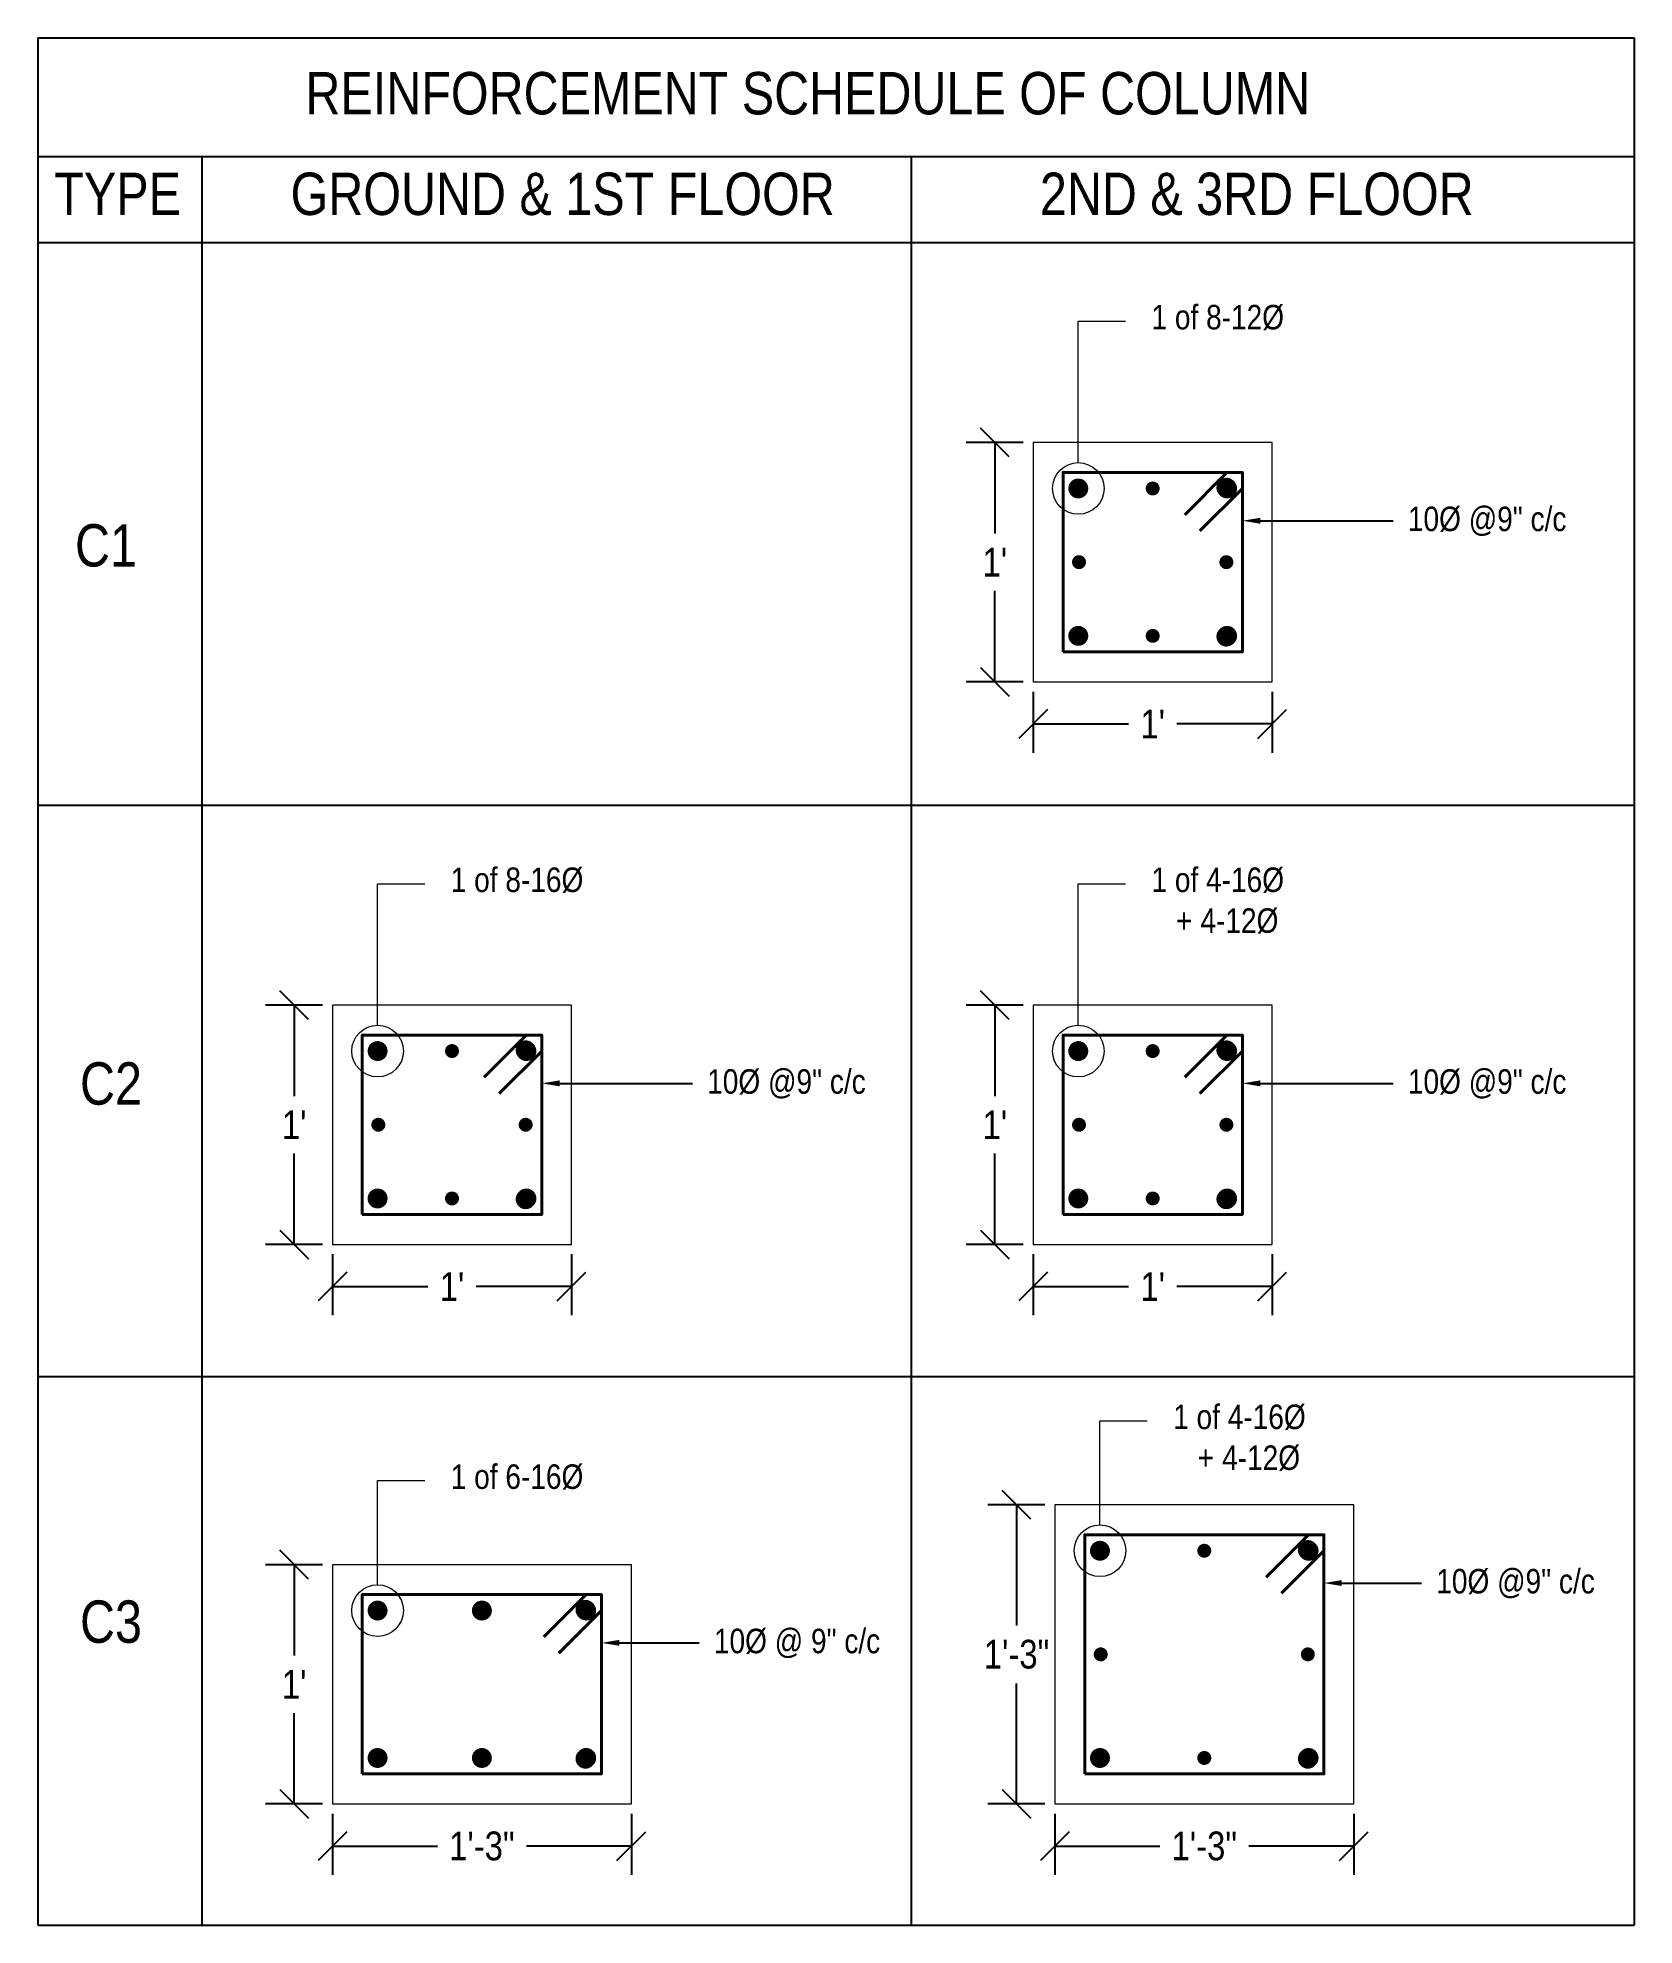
# Model space of a CAD drawing. Header units: inches. Extents: x 168.6 to 248.7, y 301.6 to 396.3.
import ezdxf
from ezdxf import colors
from ezdxf.entities.mleader import LeaderData, LeaderLine
from ezdxf.math import Vec2, Vec3

# ---------------------------------------------------------------- set-up
doc = ezdxf.new("R2010")
doc.units = ezdxf.units.IN
doc.header["$MEASUREMENT"] = 0
for name, color, linetype, lineweight in [('Column', 3, 'Continuous', 13), ('Dim', 5, 'Continuous', 13), ('Reinforcement', 1, 'Continuous', 40), ('Text', 4, 'Continuous', 13)]:
    doc.layers.add(name, color=color, linetype=linetype, lineweight=lineweight)
doc.styles.get("Standard").update_dxf_attribs({"font": 'ARIALN.TTF'})
doc.dimstyles.get("Standard").update_dxf_attribs({"dimscale": 8, "dimtxt": 0.18, "dimasz": 0.18, "dimexe": 0.18, "dimexo": 0.0625, "dimgap": 0.09, "dimtad": 0, "dimtih": 1, "dimtoh": 1, "dimdec": 4, "dimzin": 0, "dimdsep": 46, "dimlunit": 4, "dimtxsty": 'Standard', "dimblk": 'OBLIQUE', "dimcen": 0.09, "dimadec": 0, "dimazin": 0, "dimtfac": 1, "dimtdec": 4, "dimtofl": 0, "dimtmove": 0, "dimatfit": 3, "dimfxl": 1, "dimtolj": 1, "dimtzin": 0, "dimarcsym": 0})

# ---------------------------------------------------------------- blocks, each defined once
blk = doc.blocks.new('_Oblique')
at = {"color": 0, "linetype": 'ByBlock', "lineweight": -2}
blk.add_line((-0.5, -0.5), (0.5, 0.5), dxfattribs=at)
blk = doc.blocks.new('*D4')
at = {"layer": 'Defpoints', "color": 0, "transparency": 16777216}
for p in [(218.545, 375.955), (216.624, 363.955), (218.545, 363.955)]:
    blk.add_point(p, dxfattribs=at)
at = {"layer": 'Dim', "color": 0, "lineweight": -2, "transparency": 16777216}
for p, q in [((218.045, 375.955), (215.184, 375.955)), ((216.624, 375.955), (216.624, 371.398)), ((216.624, 363.955), (216.624, 368.512)), ((218.045, 363.955), (215.184, 363.955))]:
    blk.add_line(p, q, dxfattribs=at)
at = {"layer": 'Dim', "color": 0, "lineweight": -2, "transparency": 16777216, "xscale": 1.44, "yscale": 1.44, "zscale": 1.44}
for p, rotation in [((216.624, 375.955), 90), ((216.624, 363.955), 270)]:
    blk.add_blockref('_Oblique', p, dxfattribs=dict(at, rotation=rotation))
at = {"layer": 'Dim', "color": 0, "transparency": 16777216, "insert": (216.624, 369.955), "char_height": 1.44, "attachment_point": 5}
blk.add_mtext("\\A1;1'", dxfattribs=at)
blk = doc.blocks.new('*D5')
at = {"layer": 'Defpoints', "color": 0, "transparency": 16777216}
for p in [(218.545, 363.955), (230.545, 363.955), (230.545, 361.836)]:
    blk.add_point(p, dxfattribs=at)
at = {"layer": 'Dim', "color": 0, "lineweight": -2, "transparency": 16777216}
for p, q in [((218.545, 363.455), (218.545, 360.396)), ((230.545, 363.455), (230.545, 360.396)), ((218.545, 361.836), (223.337, 361.836)), ((230.545, 361.836), (225.753, 361.836))]:
    blk.add_line(p, q, dxfattribs=at)
at = {"layer": 'Dim', "color": 0, "lineweight": -2, "transparency": 16777216, "xscale": 1.44, "yscale": 1.44, "zscale": 1.44, "rotation": 180}
blk.add_blockref('_Oblique', (218.545, 361.836), dxfattribs=at)
at = {"layer": 'Dim', "color": 0, "lineweight": -2, "transparency": 16777216, "xscale": 1.44, "yscale": 1.44, "zscale": 1.44}
blk.add_blockref('_Oblique', (230.545, 361.836), dxfattribs=at)
at = {"layer": 'Dim', "color": 0, "transparency": 16777216, "insert": (224.545, 361.836), "char_height": 1.44, "attachment_point": 5}
blk.add_mtext("\\A1;1'", dxfattribs=at)
blk = doc.blocks.new('*D6')
at = {"layer": 'Defpoints', "color": 0, "transparency": 16777216}
for p in [(183.382, 347.728), (181.461, 335.728), (183.382, 335.728)]:
    blk.add_point(p, dxfattribs=at)
at = {"layer": 'Dim', "color": 0, "lineweight": -2, "transparency": 16777216}
for p, q in [((182.882, 347.728), (180.021, 347.728)), ((181.461, 347.728), (181.461, 343.171)), ((181.461, 335.728), (181.461, 340.285)), ((182.882, 335.728), (180.021, 335.728))]:
    blk.add_line(p, q, dxfattribs=at)
at = {"layer": 'Dim', "color": 0, "lineweight": -2, "transparency": 16777216, "xscale": 1.44, "yscale": 1.44, "zscale": 1.44}
for p, rotation in [((181.461, 347.728), 90), ((181.461, 335.728), 270)]:
    blk.add_blockref('_Oblique', p, dxfattribs=dict(at, rotation=rotation))
at = {"layer": 'Dim', "color": 0, "transparency": 16777216, "insert": (181.461, 341.728), "char_height": 1.44, "attachment_point": 5}
blk.add_mtext("\\A1;1'", dxfattribs=at)
blk = doc.blocks.new('*D7')
at = {"layer": 'Defpoints', "color": 0, "transparency": 16777216}
for p in [(183.382, 335.728), (195.382, 335.728), (195.382, 333.609)]:
    blk.add_point(p, dxfattribs=at)
at = {"layer": 'Dim', "color": 0, "lineweight": -2, "transparency": 16777216}
for p, q in [((183.382, 335.228), (183.382, 332.169)), ((195.382, 335.228), (195.382, 332.169)), ((183.382, 333.609), (188.175, 333.609)), ((195.382, 333.609), (190.59, 333.609))]:
    blk.add_line(p, q, dxfattribs=at)
at = {"layer": 'Dim', "color": 0, "lineweight": -2, "transparency": 16777216, "xscale": 1.44, "yscale": 1.44, "zscale": 1.44, "rotation": 180}
blk.add_blockref('_Oblique', (183.382, 333.609), dxfattribs=at)
at = {"layer": 'Dim', "color": 0, "lineweight": -2, "transparency": 16777216, "xscale": 1.44, "yscale": 1.44, "zscale": 1.44}
blk.add_blockref('_Oblique', (195.382, 333.609), dxfattribs=at)
at = {"layer": 'Dim', "color": 0, "transparency": 16777216, "insert": (189.382, 333.609), "char_height": 1.44, "attachment_point": 5}
blk.add_mtext("\\A1;1'", dxfattribs=at)
blk = doc.blocks.new('*D8')
at = {"layer": 'Defpoints', "color": 0, "transparency": 16777216}
for p in [(218.545, 347.728), (216.624, 335.728), (218.545, 335.728)]:
    blk.add_point(p, dxfattribs=at)
at = {"layer": 'Dim', "color": 0, "lineweight": -2, "transparency": 16777216}
for p, q in [((218.045, 347.728), (215.184, 347.728)), ((216.624, 347.728), (216.624, 343.171)), ((216.624, 335.728), (216.624, 340.285)), ((218.045, 335.728), (215.184, 335.728))]:
    blk.add_line(p, q, dxfattribs=at)
at = {"layer": 'Dim', "color": 0, "lineweight": -2, "transparency": 16777216, "xscale": 1.44, "yscale": 1.44, "zscale": 1.44}
for p, rotation in [((216.624, 347.728), 90), ((216.624, 335.728), 270)]:
    blk.add_blockref('_Oblique', p, dxfattribs=dict(at, rotation=rotation))
at = {"layer": 'Dim', "color": 0, "transparency": 16777216, "insert": (216.624, 341.728), "char_height": 1.44, "attachment_point": 5}
blk.add_mtext("\\A1;1'", dxfattribs=at)
blk = doc.blocks.new('*D9')
at = {"layer": 'Defpoints', "color": 0, "transparency": 16777216}
for p in [(218.545, 335.728), (230.545, 335.728), (230.545, 333.609)]:
    blk.add_point(p, dxfattribs=at)
at = {"layer": 'Dim', "color": 0, "lineweight": -2, "transparency": 16777216}
for p, q in [((218.545, 335.228), (218.545, 332.169)), ((230.545, 335.228), (230.545, 332.169)), ((218.545, 333.609), (223.337, 333.609)), ((230.545, 333.609), (225.753, 333.609))]:
    blk.add_line(p, q, dxfattribs=at)
at = {"layer": 'Dim', "color": 0, "lineweight": -2, "transparency": 16777216, "xscale": 1.44, "yscale": 1.44, "zscale": 1.44, "rotation": 180}
blk.add_blockref('_Oblique', (218.545, 333.609), dxfattribs=at)
at = {"layer": 'Dim', "color": 0, "lineweight": -2, "transparency": 16777216, "xscale": 1.44, "yscale": 1.44, "zscale": 1.44}
blk.add_blockref('_Oblique', (230.545, 333.609), dxfattribs=at)
at = {"layer": 'Dim', "color": 0, "transparency": 16777216, "insert": (224.545, 333.609), "char_height": 1.44, "attachment_point": 5}
blk.add_mtext("\\A1;1'", dxfattribs=at)
blk = doc.blocks.new('*D10')
at = {"layer": 'Defpoints', "color": 0, "transparency": 16777216}
for p in [(183.382, 319.657), (181.461, 307.657), (183.382, 307.657)]:
    blk.add_point(p, dxfattribs=at)
at = {"layer": 'Dim', "color": 0, "lineweight": -2, "transparency": 16777216}
for p, q in [((182.882, 319.657), (180.021, 319.657)), ((181.461, 319.657), (181.461, 315.1)), ((181.461, 307.657), (181.461, 312.214)), ((182.882, 307.657), (180.021, 307.657))]:
    blk.add_line(p, q, dxfattribs=at)
at = {"layer": 'Dim', "color": 0, "lineweight": -2, "transparency": 16777216, "xscale": 1.44, "yscale": 1.44, "zscale": 1.44}
for p, rotation in [((181.461, 319.657), 90), ((181.461, 307.657), 270)]:
    blk.add_blockref('_Oblique', p, dxfattribs=dict(at, rotation=rotation))
at = {"layer": 'Dim', "color": 0, "transparency": 16777216, "insert": (181.461, 313.657), "char_height": 1.44, "attachment_point": 5}
blk.add_mtext("\\A1;1'", dxfattribs=at)
blk = doc.blocks.new('*D11')
at = {"layer": 'Defpoints', "color": 0, "transparency": 16777216}
for p in [(183.382, 307.657), (198.382, 307.657), (198.382, 305.538)]:
    blk.add_point(p, dxfattribs=at)
at = {"layer": 'Dim', "color": 0, "lineweight": -2, "transparency": 16777216}
for p, q in [((183.382, 307.157), (183.382, 304.098)), ((198.382, 307.157), (198.382, 304.098)), ((183.382, 305.538), (188.647, 305.538)), ((198.382, 305.538), (193.118, 305.538))]:
    blk.add_line(p, q, dxfattribs=at)
at = {"layer": 'Dim', "color": 0, "lineweight": -2, "transparency": 16777216, "xscale": 1.44, "yscale": 1.44, "zscale": 1.44, "rotation": 180}
blk.add_blockref('_Oblique', (183.382, 305.538), dxfattribs=at)
at = {"layer": 'Dim', "color": 0, "lineweight": -2, "transparency": 16777216, "xscale": 1.44, "yscale": 1.44, "zscale": 1.44}
blk.add_blockref('_Oblique', (198.382, 305.538), dxfattribs=at)
at = {"layer": 'Dim', "color": 0, "transparency": 16777216, "insert": (190.882, 305.538), "char_height": 1.44, "attachment_point": 5}
blk.add_mtext('\\A1;1\'-3"', dxfattribs=at)
blk = doc.blocks.new('*D14')
at = {"layer": 'Defpoints', "color": 0, "transparency": 16777216}
for p in [(219.633, 322.657), (217.712, 307.657), (219.633, 307.657)]:
    blk.add_point(p, dxfattribs=at)
at = {"layer": 'Dim', "color": 0, "lineweight": -2, "transparency": 16777216}
for p, q in [((219.133, 322.657), (216.272, 322.657)), ((217.712, 322.657), (217.712, 316.613)), ((217.712, 307.657), (217.712, 313.702)), ((219.133, 307.657), (216.272, 307.657))]:
    blk.add_line(p, q, dxfattribs=at)
at = {"layer": 'Dim', "color": 0, "lineweight": -2, "transparency": 16777216, "xscale": 1.44, "yscale": 1.44, "zscale": 1.44}
for p, rotation in [((217.712, 322.657), 90), ((217.712, 307.657), 270)]:
    blk.add_blockref('_Oblique', p, dxfattribs=dict(at, rotation=rotation))
at = {"layer": 'Dim', "color": 0, "transparency": 16777216, "insert": (217.712, 315.157), "char_height": 1.44, "attachment_point": 5}
blk.add_mtext('\\A1;1\'-3"', dxfattribs=at)
blk = doc.blocks.new('*D15')
at = {"layer": 'Defpoints', "color": 0, "transparency": 16777216}
for p in [(219.633, 307.657), (234.633, 307.657), (234.633, 305.538)]:
    blk.add_point(p, dxfattribs=at)
at = {"layer": 'Dim', "color": 0, "lineweight": -2, "transparency": 16777216}
for p, q in [((219.633, 307.157), (219.633, 304.098)), ((234.633, 307.157), (234.633, 304.098)), ((219.633, 305.538), (224.898, 305.538)), ((234.633, 305.538), (229.369, 305.538))]:
    blk.add_line(p, q, dxfattribs=at)
at = {"layer": 'Dim', "color": 0, "lineweight": -2, "transparency": 16777216, "xscale": 1.44, "yscale": 1.44, "zscale": 1.44, "rotation": 180}
blk.add_blockref('_Oblique', (219.633, 305.538), dxfattribs=at)
at = {"layer": 'Dim', "color": 0, "lineweight": -2, "transparency": 16777216, "xscale": 1.44, "yscale": 1.44, "zscale": 1.44}
blk.add_blockref('_Oblique', (234.633, 305.538), dxfattribs=at)
at = {"layer": 'Dim', "color": 0, "transparency": 16777216, "insert": (227.133, 305.538), "char_height": 1.44, "attachment_point": 5}
blk.add_mtext('\\A1;1\'-3"', dxfattribs=at)

msp = doc.modelspace()

# ---------------------------------------------------------------- linework, layer by layer
for p, q in [((168.59414, 396.2654), (168.59414, 301.56662)), ((168.59414, 396.2654), (248.71075, 396.2654)), ((248.71075, 396.2654), (248.71075, 301.56662)), ((168.59414, 390.31255), (248.71075, 390.31255)), ((176.82706, 390.31255), (176.82706, 301.56662)), ((212.42918, 390.31255), (212.42918, 301.56662)), ((168.59414, 385.99381), (248.71075, 385.99381)), ((168.59414, 357.76015), (248.71075, 357.76015)), ((168.59414, 329.09282), (248.71075, 329.09282)), ((168.59414, 301.56662), (248.71075, 301.56662))]:
    msp.add_line(p, q)
at = {"layer": 'Column'}
for points in [[(218.54494, 363.95481), (230.54494, 363.95481), (230.54494, 375.95481), (218.54494, 375.95481)], [(183.38248, 335.72772), (195.38248, 335.72772), (195.38248, 347.72772), (183.38248, 347.72772)], [(218.54494, 335.72772), (230.54494, 335.72772), (230.54494, 347.72772), (218.54494, 347.72772)], [(219.63324, 307.65736), (234.63324, 307.65736), (234.63324, 322.65736), (219.63324, 322.65736)], [(183.38248, 307.65736), (198.38248, 307.65736), (198.38248, 319.65736), (183.38248, 319.65736)]]:
    msp.add_lwpolyline(points, close=True, dxfattribs=at)
at = {"layer": 'Dim'}
for p, q in [((220.81034, 374.94703), (220.81034, 382.04888)), ((220.81034, 382.04888), (223.17535, 382.04888)), ((185.64788, 346.71993), (185.64788, 353.82179)), ((185.64788, 353.82179), (188.01288, 353.82179)), ((220.81034, 346.71993), (220.81034, 353.82179)), ((220.81034, 353.82179), (223.17535, 353.82179)), ((221.89864, 321.64958), (221.89864, 326.87454)), ((221.89864, 326.87454), (224.26365, 326.87454)), ((185.64788, 318.64958), (185.64788, 323.87454)), ((185.64788, 323.87454), (188.01288, 323.87454))]:
    msp.add_line(p, q, dxfattribs=at)
for centre in [(220.81034, 373.65245), (185.64788, 345.42536), (220.81034, 345.42536), (221.89864, 320.355), (185.64788, 317.355)]:
    msp.add_circle(centre, 1.29458, dxfattribs=at)
at = {"layer": 'Reinforcement'}
for p, q in [((228.27363, 374.45481), (226.15392, 372.3351)), ((229.04494, 373.65091), (226.91436, 371.52032)), ((193.11117, 346.22772), (190.99146, 344.10801)), ((228.27363, 346.22772), (226.15392, 344.10801)), ((193.88248, 345.42381), (191.7519, 343.29323)), ((229.04494, 345.42381), (226.91436, 343.29323)), ((232.36193, 321.15736), (230.24222, 319.03765)), ((233.13324, 320.35346), (231.00266, 318.22288)), ((196.11117, 318.15736), (193.99146, 316.03765)), ((196.88248, 317.35346), (194.7519, 315.22288))]:
    msp.add_line(p, q, dxfattribs=at)
for points in [[(220.04494, 365.45481), (229.04494, 365.45481), (229.04494, 374.45481), (220.04494, 374.45481)], [(184.88248, 337.22772), (193.88248, 337.22772), (193.88248, 346.22772), (184.88248, 346.22772)], [(220.04494, 337.22772), (229.04494, 337.22772), (229.04494, 346.22772), (220.04494, 346.22772)], [(221.13324, 309.15736), (233.13324, 309.15736), (233.13324, 321.15736), (221.13324, 321.15736)], [(184.88248, 309.15736), (196.88248, 309.15736), (196.88248, 318.15736), (184.88248, 318.15736)]]:
    msp.add_lwpolyline(points, close=True, dxfattribs=at)
for points, const_width in [([(220.56034, 373.65245, 1), (221.06034, 373.65245, 1)], 0.5), ([(228.24258, 373.93942, 1), (228.24258, 373.43942, 1)], 0.5), ([(228.52955, 373.65245, -1), (228.02955, 373.65245, -1)], 0.5), ([(224.36994, 373.65245, 1), (224.71994, 373.65245, 1)], 0.35), ([(220.8473, 369.77981, 1), (220.8473, 370.12981, 1)], 0.35), ([(228.24258, 369.77981, -1), (228.24258, 370.12981, -1)], 0.35), ([(220.56034, 366.25717, -1), (221.06034, 366.25717, -1)], 0.5), ([(224.36994, 366.25717, -1), (224.71994, 366.25717, -1)], 0.35), ([(228.24258, 365.97021, -1), (228.24258, 366.47021, -1)], 0.5), ([(228.52955, 366.25717, 1), (228.02955, 366.25717, 1)], 0.5), ([(185.39788, 345.42536, 1), (185.89788, 345.42536, 1)], 0.5), ([(189.20748, 345.42536, 1), (189.55748, 345.42536, 1)], 0.35), ([(193.08012, 345.71232, 1), (193.08012, 345.21232, 1)], 0.5), ([(193.36708, 345.42536, -1), (192.86708, 345.42536, -1)], 0.5), ([(220.56034, 345.42536, 1), (221.06034, 345.42536, 1)], 0.5), ([(224.36994, 345.42536, 1), (224.71994, 345.42536, 1)], 0.35), ([(228.24258, 345.71232, 1), (228.24258, 345.21232, 1)], 0.5), ([(228.52955, 345.42536, -1), (228.02955, 345.42536, -1)], 0.5), ([(185.68484, 341.55272, 1), (185.68484, 341.90272, 1)], 0.35), ([(193.08012, 341.55272, -1), (193.08012, 341.90272, -1)], 0.35), ([(220.8473, 341.55272, 1), (220.8473, 341.90272, 1)], 0.35), ([(228.24258, 341.55272, -1), (228.24258, 341.90272, -1)], 0.35), ([(185.39788, 338.03008, -1), (185.89788, 338.03008, -1)], 0.5), ([(189.20748, 338.03008, -1), (189.55748, 338.03008, -1)], 0.35), ([(193.08012, 337.74311, -1), (193.08012, 338.24311, -1)], 0.5), ([(193.36708, 338.03008, 1), (192.86708, 338.03008, 1)], 0.5), ([(220.56034, 338.03008, -1), (221.06034, 338.03008, -1)], 0.5), ([(224.36994, 338.03008, -1), (224.71994, 338.03008, -1)], 0.35), ([(228.24258, 337.74311, -1), (228.24258, 338.24311, -1)], 0.5), ([(228.52955, 338.03008, 1), (228.02955, 338.03008, 1)], 0.5), ([(221.64864, 320.355, 1), (222.14864, 320.355, 1)], 0.5), ([(226.95824, 320.355, 1), (227.30824, 320.355, 1)], 0.35), ([(232.33088, 320.64197, 1), (232.33088, 320.14197, 1)], 0.5), ([(232.61785, 320.355, -1), (232.11785, 320.355, -1)], 0.5), ([(185.39788, 317.355, 1), (185.89788, 317.355, 1)], 0.5), ([(190.63248, 317.355, 1), (191.13248, 317.355, 1)], 0.5), ([(196.08012, 317.64197, 1), (196.08012, 317.14197, 1)], 0.5), ([(196.36708, 317.355, -1), (195.86708, 317.355, -1)], 0.5), ([(221.9356, 314.98236, 1), (221.9356, 315.33236, 1)], 0.35), ([(232.33088, 314.98236, -1), (232.33088, 315.33236, -1)], 0.35), ([(185.39788, 309.95972, -1), (185.89788, 309.95972, -1)], 0.5), ([(190.63248, 309.95972, -1), (191.13248, 309.95972, -1)], 0.5), ([(196.08012, 309.67276, -1), (196.08012, 310.17276, -1)], 0.5), ([(196.36708, 309.95972, 1), (195.86708, 309.95972, 1)], 0.5), ([(221.64864, 309.95972, -1), (222.14864, 309.95972, -1)], 0.5), ([(226.95824, 309.95972, -1), (227.30824, 309.95972, -1)], 0.35), ([(232.33088, 309.67276, -1), (232.33088, 310.17276, -1)], 0.5), ([(232.61785, 309.95972, 1), (232.11785, 309.95972, 1)], 0.5)]:
    msp.add_lwpolyline(points, format="xyb", close=True, dxfattribs=dict(at, const_width=const_width))

# ---------------------------------------------------------------- texts
at = {"layer": 'Dim'}
for s, p in [('10%%C @9" c/c', (237.35078, 371.51205)), ('10%%C @9" c/c', (202.18832, 343.28495)), ('10%%C @9" c/c', (237.35078, 343.28495)), ('10%%C @9" c/c', (238.77547, 318.2146)), ('10%%C @ 9" c/c', (202.5247, 315.2146))]:
    msp.add_text(s, height=1.2290248, dxfattribs=at).set_placement(p)
at = {"layer": 'Dim', "char_height": 1.2290248, "attachment_point": 1}
for s, insert in [('1 of 8-12%%C', (224.48249, 382.86246)), ('1 of 8-16%%C', (189.32002, 354.63537)), ('1 of 4-16%%C\\P\\pxi-3,l4,t1,2;+^I4-12%%C', (224.48249, 354.63537)), ('1 of 4-16%%C\\P\\pxi-3,l4,t2;+^I4-12%%C', (225.57078, 327.68811)), ('1 of 6-16%%C', (189.32002, 324.68811))]:
    msp.add_mtext_dynamic_manual_height_columns(s, width=25.0859508, gutter_width=6.14512, heights=[0], dxfattribs=dict(at, insert=insert))
at = {"layer": 'Text'}
for s, height, p in [('REINFORCEMENT SCHEDULE OF COLUMN', 2.1245203, (182.0258, 392.42117)), ('TYPE', 2.12452, (169.42404, 387.37314)), ('GROUND & 1ST FLOOR', 2.1245203, (181.27982, 387.37314)), ('2ND & 3RD FLOOR', 2.1245203, (218.88436, 387.37314)), ('C1', 2.12452, (170.46239, 369.73634)), ('C2', 2.12452, (170.71527, 342.73735)), ('C3', 2.12452, (170.71527, 315.73836))]:
    msp.add_text(s, height=height, dxfattribs=at).set_placement(p)

# ---------------------------------------------------------------- dimensions: what is measured, and where the dimension line sits
at = {"layer": 'Dim'}
for base, p1, p2, picture, middle in [((216.62379, 363.95481), (218.54494, 375.95481), (218.54494, 363.95481), '*D4', (216.62379, 369.95481)), ((181.46133, 335.72772), (183.38248, 347.72772), (183.38248, 335.72772), '*D6', (181.46133, 341.72772)), ((216.62379, 335.72772), (218.54494, 347.72772), (218.54494, 335.72772), '*D8', (216.62379, 341.72772)), ((217.71209, 307.65736), (219.63324, 322.65736), (219.63324, 307.65736), '*D14', (217.71209, 315.15736)), ((181.46133, 307.65736), (183.38248, 319.65736), (183.38248, 307.65736), '*D10', (181.46133, 313.65736))]:
    dim = msp.add_linear_dim(base=base, p1=p1, p2=p2, angle=90, dimstyle='Standard', dxfattribs=at)
    dim.commit()
    dim.dimension.update_dxf_attribs({"geometry": picture, "text_midpoint": middle})
for base, p1, p2, picture, middle in [((230.54494, 361.83576), (218.54494, 363.95481), (230.54494, 363.95481), '*D5', (224.54494, 361.83576)), ((195.38248, 333.60867), (183.38248, 335.72772), (195.38248, 335.72772), '*D7', (189.38248, 333.60867)), ((230.54494, 333.60867), (218.54494, 335.72772), (230.54494, 335.72772), '*D9', (224.54494, 333.60867)), ((198.38248, 305.53831), (183.38248, 307.65736), (198.38248, 307.65736), '*D11', (190.88248, 305.53831)), ((234.63324, 305.53831), (219.63324, 307.65736), (234.63324, 307.65736), '*D15', (227.13324, 305.53831))]:
    dim = msp.add_linear_dim(base=base, p1=p1, p2=p2, dimstyle='Standard', dxfattribs=at)
    dim.commit()
    dim.dimension.update_dxf_attribs({"geometry": picture, "text_midpoint": middle})

# ---------------------------------------------------------------- leaders
ml = msp.add_multileader_mtext('Standard', dxfattribs=at)
ml.set_content('', color=256)
ml.set_leader_properties()
ml.build(insert=Vec2(0, 0))
ml.multileader.update_dxf_attribs({"dogleg_length": 0.36, "arrow_head_size": 0.9, "scale": 5})
ctx = ml.context
ctx.base_point, ctx.scale, ctx.char_height, ctx.arrow_head_size, ctx.landing_gap_size, ctx.plane_origin = Vec3(236.61565, 372.03256), 5, 0.9, 0.9, 0.45, Vec3(229.04494, 372.03256)
notes = []
notes.append((ctx, [(0, (1, 1, 0), (234.81565, 372.03256), (1, 0), 1.8, [(0, [(229.04494, 372.03256)], 0, [])])]))
ctx.mtext.insert, ctx.mtext.flow_direction = Vec3(237.06565, 372.48256), 5
ml = msp.add_multileader_mtext('Standard', dxfattribs=at)
ml.set_content('', color=256)
ml.set_leader_properties()
ml.build(insert=Vec2(0, 0))
ml.multileader.update_dxf_attribs({"dogleg_length": 0.36, "arrow_head_size": 0.9, "scale": 5})
ctx = ml.context
ctx.base_point, ctx.scale, ctx.char_height, ctx.arrow_head_size, ctx.landing_gap_size, ctx.plane_origin = Vec3(201.45318, 343.80546), 5, 0.9, 0.9, 0.45, Vec3(193.88248, 343.80546)
notes.append((ctx, [(0, (1, 1, 0), (199.65318, 343.80546), (1, 0), 1.8, [(0, [(193.88248, 343.80546)], 0, [])])]))
ctx.mtext.insert, ctx.mtext.flow_direction = Vec3(201.90318, 344.25546), 5
ml = msp.add_multileader_mtext('Standard', dxfattribs=at)
ml.set_content('', color=256)
ml.set_leader_properties()
ml.build(insert=Vec2(0, 0))
ml.multileader.update_dxf_attribs({"dogleg_length": 0.36, "arrow_head_size": 0.9, "scale": 5})
ctx = ml.context
ctx.base_point, ctx.scale, ctx.char_height, ctx.arrow_head_size, ctx.landing_gap_size, ctx.plane_origin = Vec3(236.61565, 343.80546), 5, 0.9, 0.9, 0.45, Vec3(229.04494, 343.80546)
notes.append((ctx, [(0, (1, 1, 0), (234.81565, 343.80546), (1, 0), 1.8, [(0, [(229.04494, 343.80546)], 0, [])])]))
ctx.mtext.insert, ctx.mtext.flow_direction = Vec3(237.06565, 344.25546), 5
ml = msp.add_multileader_mtext('Standard', dxfattribs=at)
ml.set_content('', color=256)
ml.set_leader_properties()
ml.build(insert=Vec2(0, 0))
ml.multileader.update_dxf_attribs({"dogleg_length": 0.36, "arrow_head_size": 0.9, "scale": 5})
ctx = ml.context
ctx.base_point, ctx.scale, ctx.char_height, ctx.arrow_head_size, ctx.landing_gap_size, ctx.plane_origin = Vec3(238.04033, 318.73511), 5, 0.9, 0.9, 0.45, Vec3(230.13324, 315.73511)
notes.append((ctx, [(0, (1, 1, 0), (236.24033, 318.73511), (1, 0), 1.8, [(0, [(233.13324, 318.73511)], 0, [])])]))
ctx.mtext.insert, ctx.mtext.flow_direction = Vec3(238.49033, 319.18511), 5
ml = msp.add_multileader_mtext('Standard', dxfattribs=at)
ml.set_content('', color=256)
ml.set_leader_properties()
ml.build(insert=Vec2(0, 0))
ml.multileader.update_dxf_attribs({"dogleg_length": 0.36, "arrow_head_size": 0.9, "scale": 5})
ctx = ml.context
ctx.base_point, ctx.scale, ctx.char_height, ctx.arrow_head_size, ctx.landing_gap_size, ctx.plane_origin = Vec3(201.78957, 315.73511), 5, 0.9, 0.9, 0.45, Vec3(193.88248, 315.73511)
notes.append((ctx, [(0, (1, 1, 0), (199.98957, 315.73511), (1, 0), 1.8, [(0, [(196.88248, 315.73511)], 0, [])])]))
ctx.mtext.insert, ctx.mtext.flow_direction = Vec3(202.23957, 316.18511), 5
for ctx, leaders in notes:
    for number, flags, end, landing, length, lines in leaders:
        leader = LeaderData()
        leader.index, (leader.has_last_leader_line, leader.has_dogleg_vector, leader.attachment_direction) = number, flags
        leader.last_leader_point, leader.dogleg_vector, leader.dogleg_length = Vec3(end), Vec3(landing), length
        for number, points, colour, breaks in lines:
            line = LeaderLine()
            line.index, line.vertices, line.color, line.breaks = number, Vec3.list(points), colors.encode_raw_color(colour), breaks
            leader.lines.append(line)
        ctx.leaders.append(leader)

doc.saveas('drawing.dxf')
